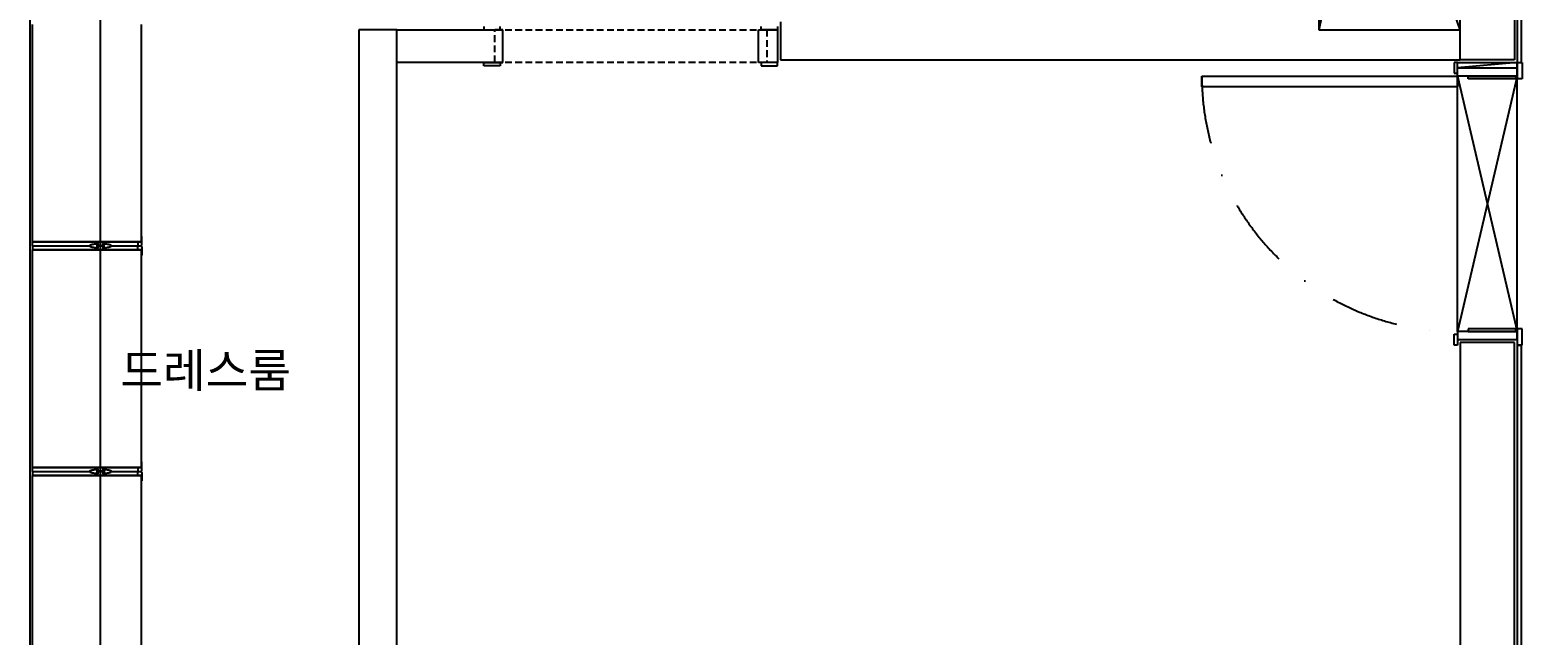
# Model space of a CAD drawing. Header units: millimetres. Extents: x -33000 to 294000, y 0 to 42408.
# Drawn here: x 132518 to 138006, y 11087 to 13315 of the extents above; entities that cross this region are included whole.
import ezdxf
from ezdxf.enums import TextEntityAlignment as Align

# ---------------------------------------------------------------- set-up
doc = ezdxf.new("R2010")
doc.units = ezdxf.units.MM
doc.header["$LTSCALE"] = 50
doc.linetypes.add('( Hidden )', pattern=[0.375, 0.25, -0.125])
doc.linetypes.add('DASHDOTX2', pattern=[2, 1, -0.5, 0, -0.5])
doc.layers.add('arch', color=8, linetype='Continuous')
doc.layers.add('실명', color=9, linetype='Continuous')
doc.styles.add('FORTELINE', font='malgun.ttf')

msp = doc.modelspace()

# ---------------------------------------------------------------- linework, layer by layer
at = {"layer": 'arch'}
for p, q in [((132518.3, 15834.6), (132518.3, 9449.6)), ((137778.3, 13204.6), (137778.3, 15754.6)), ((137978.3, 15754.6), (137978.3, 13204.6)), ((137988.3, 15744.6), (137988.3, 13194.6)), ((138003.3, 13194.6), (138003.3, 15744.6)), ((137258.3, 14834.6), (137258.3, 13314.6)), ((132778.3, 10399.6), (132778.3, 14030.4)), ((135278.3, 13344.6), (135278.3, 13204.6)), ((132528.3, 12534.6), (132528.3, 13334.6)), ((132928.3, 12534.6), (132928.3, 13334.6)), ((133868.3, 13314.6), (133728.3, 13314.6)), ((133728.3, 13314.6), (133728.3, 9594.6)), ((133868.3, 13314.6), (134228.3, 13314.6)), ((133868.3, 13194.6), (133868.3, 13314.6)), ((133868.3, 9594.6), (133868.3, 13314.6)), ((134188.3, 13326.6), (134188.3, 13314.6)), ((134188.3, 13314.6), (134248.3, 13314.6)), ((134258.3, 13314.6), (134228.3, 13314.6)), ((134248.3, 13314.6), (134248.3, 13326.6)), ((134258.3, 13194.6), (134258.3, 13314.6)), ((135198.3, 13194.6), (135198.3, 13314.6)), ((135198.3, 13314.6), (135228.3, 13314.6)), ((135208.3, 13314.6), (135208.3, 13326.6)), ((135268.3, 13314.6), (135208.3, 13314.6)), ((135228.3, 13314.6), (135268.3, 13314.6)), ((135268.3, 13326.6), (135268.3, 13314.6)), ((135268.3, 13314.6), (135268.3, 13194.6)), ((137258.3, 13314.6), (137778.3, 13314.6)), ((134228.3, 13194.6), (133868.3, 13194.6)), ((134188.3, 13182.6), (134188.3, 13194.6)), ((134188.3, 13194.6), (134248.3, 13194.6)), ((134248.3, 13182.6), (134188.3, 13182.6)), ((134228.3, 13194.6), (134258.3, 13194.6)), ((134248.3, 13194.6), (134248.3, 13182.6)), ((135228.3, 13194.6), (135198.3, 13194.6)), ((135268.3, 13194.6), (135208.3, 13194.6)), ((135208.3, 13194.6), (135208.3, 13182.6)), ((135208.3, 13182.6), (135268.3, 13182.6)), ((135268.3, 13194.6), (135228.3, 13194.6)), ((135268.3, 13182.6), (135268.3, 13194.6)), ((135278.3, 13204.6), (137778.3, 13204.6)), ((137756.3, 13194.6), (137756.3, 13154.6)), ((137768.3, 13194.6), (137756.3, 13194.6)), ((137768.3, 13174.6), (137768.3, 13194.6)), ((137768.3, 13194.6), (137988.3, 13194.6)), ((137988.3, 13194.6), (137768.3, 13174.6)), ((137768.3, 13154.6), (137768.3, 13194.6)), ((137768.3, 13144.6), (137768.3, 13174.6)), ((137768.3, 13174.6), (137988.3, 13174.6)), ((137978.3, 13204.6), (137778.3, 13204.6)), ((137988.3, 13194.6), (138003.3, 13194.6)), ((137988.3, 13194.6), (137988.3, 13174.6)), ((137988.3, 13174.6), (137988.3, 13144.6)), ((137756.3, 13154.6), (137768.3, 13154.6)), ((137988.3, 13144.6), (137768.3, 13144.6)), ((137988.3, 13144.6), (137768.3, 12204.6)), ((137768.3, 12204.6), (137768.3, 13144.6)), ((137768.3, 13144.6), (137988.3, 12204.6)), ((137808.3, 13134.6), (137808.3, 13144.6)), ((137808.3, 13144.6), (137988.3, 13144.6)), ((137983.3, 13134.6), (137808.3, 13134.6)), ((137988.3, 13139.6), (137983.3, 13139.6)), ((137983.3, 13139.6), (137983.3, 13134.6)), ((137988.3, 13144.6), (137988.3, 13139.6)), ((137988.3, 12204.6), (137988.3, 13144.6)), ((132923.3, 12534.6), (132528.3, 12534.6)), ((132528.3, 12534.6), (132928.3, 12534.6)), ((132528.3, 12519.6), (132528.3, 12534.6)), ((132528.3, 12519.6), (132528.3, 12504.6)), ((132528.3, 12519.6), (132738.3, 12519.6)), ((132765.3, 12512.8), (132765.3, 12526.4)), ((132769.3, 12525.8), (132766.3, 12525.8)), ((132766.3, 12525.8), (132766.3, 12520.4)), ((132766.3, 12520.4), (132790.3, 12520.4)), ((132790.3, 12518.9), (132766.3, 12518.9)), ((132766.3, 12518.9), (132766.3, 12513.4)), ((132766.3, 12513.4), (132769.3, 12513.4)), ((132769.8, 12527.1), (132769.8, 12526.3)), ((132769.8, 12512.9), (132769.8, 12512.1)), ((132778.3, 9644.6), (132778.3, 12520.4)), ((132786.8, 12526.3), (132786.8, 12527.1)), ((132786.8, 12512.1), (132786.8, 12512.9)), ((132790.3, 12525.8), (132787.3, 12525.8)), ((132787.3, 12513.4), (132790.3, 12513.4)), ((132790.3, 12520.4), (132790.3, 12525.8)), ((132790.3, 12513.4), (132790.3, 12518.9)), ((132791.3, 12512.8), (132791.3, 12526.4)), ((132818.3, 12519.6), (132926.3, 12519.6)), ((132928.3, 12534.6), (132915.3, 12534.6)), ((132915.3, 12534.6), (132915.3, 12519.6)), ((132915.3, 12504.6), (132915.3, 12519.6)), ((132915.3, 12519.6), (132926.3, 12519.6)), ((132930.3, 12554.3), (132928.3, 12554.6)), ((132928.3, 12554.6), (132928.3, 12534.6)), ((132930.3, 12523.6), (132930.3, 12554.3)), ((132930.3, 12515.6), (132930.3, 12484.9)), ((132528.3, 11704.6), (132528.3, 12504.6)), ((132923.3, 12504.6), (132528.3, 12504.6)), ((132528.3, 12504.6), (132928.3, 12504.6)), ((132928.3, 12504.6), (132915.3, 12504.6)), ((132928.3, 11704.6), (132928.3, 12504.6)), ((132928.3, 12484.6), (132928.3, 12504.6)), ((132930.3, 12484.9), (132928.3, 12484.6)), ((137756.3, 12154.6), (137756.3, 12194.6)), ((137756.3, 12194.6), (137768.3, 12194.6)), ((137768.3, 12204.6), (137768.3, 12174.6)), ((137988.3, 12204.6), (137768.3, 12204.6)), ((137768.3, 12194.6), (137768.3, 12154.6)), ((137983.3, 12214.6), (137808.3, 12214.6)), ((137808.3, 12214.6), (137808.3, 12204.6)), ((137808.3, 12204.6), (137988.3, 12204.6)), ((137983.3, 12209.6), (137983.3, 12214.6)), ((137988.3, 12209.6), (137983.3, 12209.6)), ((137988.3, 12204.6), (137988.3, 12209.6)), ((137988.3, 12174.6), (137988.3, 12204.6)), ((137768.3, 12154.6), (137756.3, 12154.6)), ((137768.3, 12174.6), (137988.3, 12174.6)), ((137978.3, 12164.6), (137778.3, 12164.6)), ((137778.3, 12164.6), (137778.3, 9574.6)), ((137978.3, 9574.6), (137978.3, 12164.6)), ((138003.3, 12154.6), (137988.3, 12154.6)), ((137988.3, 12154.6), (137988.3, 8209.6)), ((138003.3, 8209.6), (138003.3, 12154.6)), ((132923.3, 11704.6), (132528.3, 11704.6)), ((132528.3, 11704.6), (132928.3, 11704.6)), ((132528.3, 11689.6), (132528.3, 11704.6)), ((132528.3, 11689.6), (132738.3, 11689.6)), ((132528.3, 11689.6), (132528.3, 11674.6)), ((132765.3, 11696.4), (132765.3, 11682.8)), ((132766.3, 11690.4), (132766.3, 11695.8)), ((132766.3, 11695.8), (132769.3, 11695.8)), ((132790.3, 11690.4), (132766.3, 11690.4)), ((132769.8, 11696.3), (132769.8, 11697.1)), ((132786.8, 11697.1), (132786.8, 11696.3)), ((132787.3, 11695.8), (132790.3, 11695.8)), ((132790.3, 11695.8), (132790.3, 11690.4)), ((132791.3, 11696.4), (132791.3, 11682.8)), ((132818.3, 11689.6), (132926.3, 11689.6)), ((132928.3, 11704.6), (132915.3, 11704.6)), ((132915.3, 11704.6), (132915.3, 11689.6)), ((132915.3, 11689.6), (132926.3, 11689.6)), ((132915.3, 11674.6), (132915.3, 11689.6)), ((132930.3, 11724.3), (132928.3, 11724.6)), ((132928.3, 11724.6), (132928.3, 11704.6)), ((132930.3, 11693.6), (132930.3, 11724.3)), ((132528.3, 11014.6), (132528.3, 11674.6)), ((132923.3, 11674.6), (132528.3, 11674.6)), ((132528.3, 11674.6), (132928.3, 11674.6)), ((132766.3, 11683.4), (132766.3, 11688.9)), ((132766.3, 11688.9), (132790.3, 11688.9)), ((132769.3, 11683.4), (132766.3, 11683.4)), ((132769.8, 11682.1), (132769.8, 11682.9)), ((132786.8, 11682.9), (132786.8, 11682.1)), ((132790.3, 11683.4), (132787.3, 11683.4)), ((132790.3, 11688.9), (132790.3, 11683.4)), ((132928.3, 11674.6), (132915.3, 11674.6)), ((132928.3, 11014.6), (132928.3, 11674.6)), ((132928.3, 11654.6), (132928.3, 11674.6)), ((132930.3, 11654.9), (132928.3, 11654.6)), ((132930.3, 11685.6), (132930.3, 11654.9))]:
    msp.add_line(p, q, dxfattribs=at)
at = {"layer": 'arch', "ltscale": 0.5}
for p, q in [((137778.3, 15644.6), (137258.3, 13314.6)), ((137778.3, 13314.6), (137258.3, 14834.6))]:
    msp.add_line(p, q, dxfattribs=at)
at = {"layer": 'arch', "linetype": '( Hidden )', "ltscale": 2}
for p, q in [((134228.3, 13314.6), (135228.3, 13314.6)), ((134228.3, 13194.6), (134228.3, 13314.6)), ((135228.3, 13314.6), (135228.3, 13194.6)), ((135228.3, 13194.6), (134228.3, 13194.6))]:
    msp.add_line(p, q, dxfattribs=at)
at = {"layer": 'arch', "linetype": 'Continuous', "ltscale": 4}
for p, q in [((137988.3, 13194.6), (138006.3, 13194.6)), ((137988.3, 13134.6), (137988.3, 13194.6)), ((138006.3, 13194.6), (138006.3, 13134.6)), ((136828.3, 13144.6), (137768.3, 13144.6)), ((136828.3, 13104.6), (136828.3, 13144.6)), ((137768.3, 13144.6), (137768.3, 13104.6)), ((138006.3, 13134.6), (137988.3, 13134.6)), ((137768.3, 13104.6), (136828.3, 13104.6)), ((138006.3, 12214.6), (137988.3, 12214.6)), ((137988.3, 12214.6), (137988.3, 12154.6)), ((138006.3, 12154.6), (138006.3, 12214.6)), ((137988.3, 12154.6), (138006.3, 12154.6))]:
    msp.add_line(p, q, dxfattribs=at)
at = {"layer": 'arch', "linetype": 'DASHDOTX2', "ltscale": 5}
msp.add_arc((137768.3, 13144.6), 940, 180, 270, dxfattribs=at)
at = {"layer": 'arch'}
for centre, radius, start, end in [((132741.3, 12519.6), 3, 108.5532, 251.4468), ((132741.3, 12519.6), 2, 108.5532, 251.4468), ((132772.2, 12427.6), 100, 91.6494, 108.5532), ((132772.2, 12611.6), 100, 251.4468, 268.3506), ((132772.2, 12427.6), 99, 93.9757, 108.5532), ((132772.2, 12611.6), 99, 251.4468, 266.0243), ((132769.3, 12527.1), 0.5, 360, 91.6494), ((132769.3, 12526.3), 0.5, 270, 0), ((132769.3, 12512.9), 0.5, 360, 90), ((132787.3, 12527.1), 0.5, 88.3506, 180), ((132787.3, 12526.3), 0.5, 180, 270), ((132787.3, 12512.9), 0.5, 90, 180), ((132784.4, 12427.6), 100, 71.4468, 88.3506), ((132784.4, 12611.6), 100, 271.6494, 288.5532), ((132784.4, 12427.6), 99, 71.4468, 86.0243), ((132784.4, 12611.6), 99, 273.9757, 288.5532), ((132815.3, 12519.6), 2, 288.5532, 71.4468), ((132815.3, 12519.6), 3, 288.5532, 71.4468), ((132926.3, 12523.6), 4, 270, 0), ((132926.3, 12515.6), 4, 0, 90), ((132769.3, 12512.1), 0.5, 268.3506, 0), ((132787.3, 12512.1), 0.5, 180, 271.6494), ((132741.3, 11689.6), 3, 108.5532, 251.4468), ((132741.3, 11689.6), 2, 108.5532, 251.4468), ((132772.2, 11597.6), 100, 91.6494, 108.5532), ((132772.2, 11597.6), 99, 93.9757, 108.5532), ((132769.3, 11697.1), 0.5, 360, 91.6494), ((132769.3, 11696.3), 0.5, 270, 0), ((132787.3, 11697.1), 0.5, 88.3506, 180), ((132787.3, 11696.3), 0.5, 180, 270), ((132784.4, 11597.6), 100, 71.4468, 88.3506), ((132784.4, 11597.6), 99, 71.4468, 86.0243), ((132815.3, 11689.6), 2, 288.5532, 71.4468), ((132815.3, 11689.6), 3, 288.5532, 71.4468), ((132926.3, 11693.6), 4, 270, 0), ((132926.3, 11685.6), 4, 0, 90), ((132772.2, 11781.6), 100, 251.4468, 268.3506), ((132772.2, 11781.6), 99, 251.4468, 266.0243), ((132769.3, 11682.9), 0.5, 360, 90), ((132769.3, 11682.1), 0.5, 268.3506, 0), ((132787.3, 11682.9), 0.5, 90, 180), ((132787.3, 11682.1), 0.5, 180, 271.6494), ((132784.4, 11781.6), 100, 271.6494, 288.5532), ((132784.4, 11781.6), 99, 273.9757, 288.5532)]:
    msp.add_arc(centre, radius, start, end, dxfattribs=at)

# ---------------------------------------------------------------- texts
at = {"layer": '실명', "linetype": 'ByBlock', "style": 'FORTELINE'}
msp.add_text('드레스룸', height=125, dxfattribs=at).set_placement((133164.9, 12061.8), align=Align.MIDDLE_CENTER)

doc.saveas('drawing.dxf')
